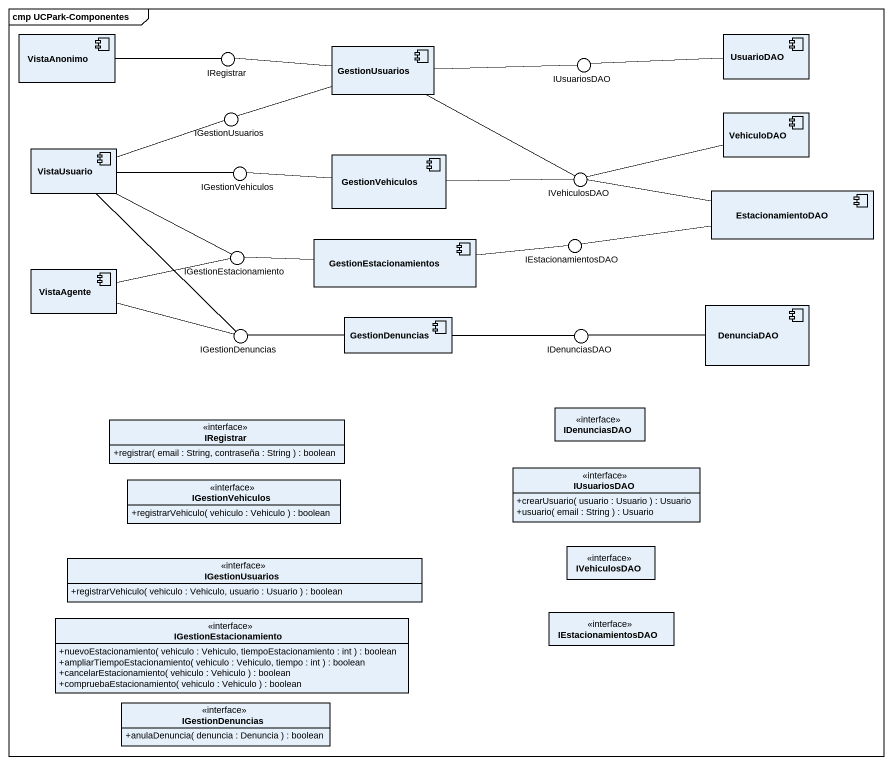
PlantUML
@startuml
mainframe cmp UCPark-Componentes
allowmixing
hide circle
hide empty members
skinparam classAttributeIconSize 0
component VistaAnonimo
component GestionUsuarios
component UsuarioDAO
() IRegistrar
() IUsuariosDAO
() IGestionUsuarios
component VehiculoDAO
component VistaUsuario
component GestionVehiculos
() IGestionVehiculos
() IVehiculosDAO
component EstacionamientoDAO
component GestionEstacionamientos
() IEstacionamientosDAO
component VistaAgente
() IGestionEstacionamiento
component GestionDenuncias
component DenunciaDAO
() IGestionDenuncias
() IDenunciasDAO
interface "IRegistrar" as IRegistrar_2 {
  +registrar( email : String, contraseña : String ) : boolean
}
interface "IDenunciasDAO" as IDenunciasDAO_2
interface "IUsuariosDAO" as IUsuariosDAO_2 {
  +crearUsuario( usuario : Usuario ) : Usuario
  +usuario( email : String ) : Usuario
}
interface "IGestionVehiculos" as IGestionVehiculos_2 {
  +registrarVehiculo( vehiculo : Vehiculo ) : boolean
}
interface "IVehiculosDAO" as IVehiculosDAO_2
interface "IGestionUsuarios" as IGestionUsuarios_2 {
  +registrarVehiculo( vehiculo : Vehiculo, usuario : Usuario ) : boolean
}
interface "IGestionEstacionamiento" as IGestionEstacionamiento_2 {
  +nuevoEstacionamiento( vehiculo : Vehiculo, tiempoEstacionamiento : int ) : boolean
  +ampliarTiempoEstacionamiento( vehiculo : Vehiculo, tiempo : int ) : boolean
  +cancelarEstacionamiento( vehiculo : Vehiculo ) : boolean
  +compruebaEstacionamiento( vehiculo : Vehiculo ) : boolean
}
interface "IEstacionamientosDAO" as IEstacionamientosDAO_2
interface "IGestionDenuncias" as IGestionDenuncias_2 {
  +anulaDenuncia( denuncia : Denuncia ) : boolean
}
VistaAnonimo -right- IRegistrar
GestionUsuarios -left- IRegistrar
GestionUsuarios -right- IUsuariosDAO
GestionUsuarios -left- IGestionUsuarios
GestionUsuarios -right- IVehiculosDAO
UsuarioDAO -left- IUsuariosDAO
VehiculoDAO -left- IVehiculosDAO
VistaUsuario -right- IGestionUsuarios
VistaUsuario -right- IGestionVehiculos
VistaUsuario -right- IGestionEstacionamiento
VistaUsuario -- IGestionDenuncias
GestionVehiculos -left- IGestionVehiculos
GestionVehiculos -right- IVehiculosDAO
EstacionamientoDAO -left- IVehiculosDAO
EstacionamientoDAO -left- IEstacionamientosDAO
GestionEstacionamientos -right- IEstacionamientosDAO
GestionEstacionamientos -left- IGestionEstacionamiento
VistaAgente -right- IGestionEstacionamiento
VistaAgente -right- IGestionDenuncias
GestionDenuncias -left- IGestionDenuncias
GestionDenuncias -right- IDenunciasDAO
DenunciaDAO -left- IDenunciasDAO
@enduml
